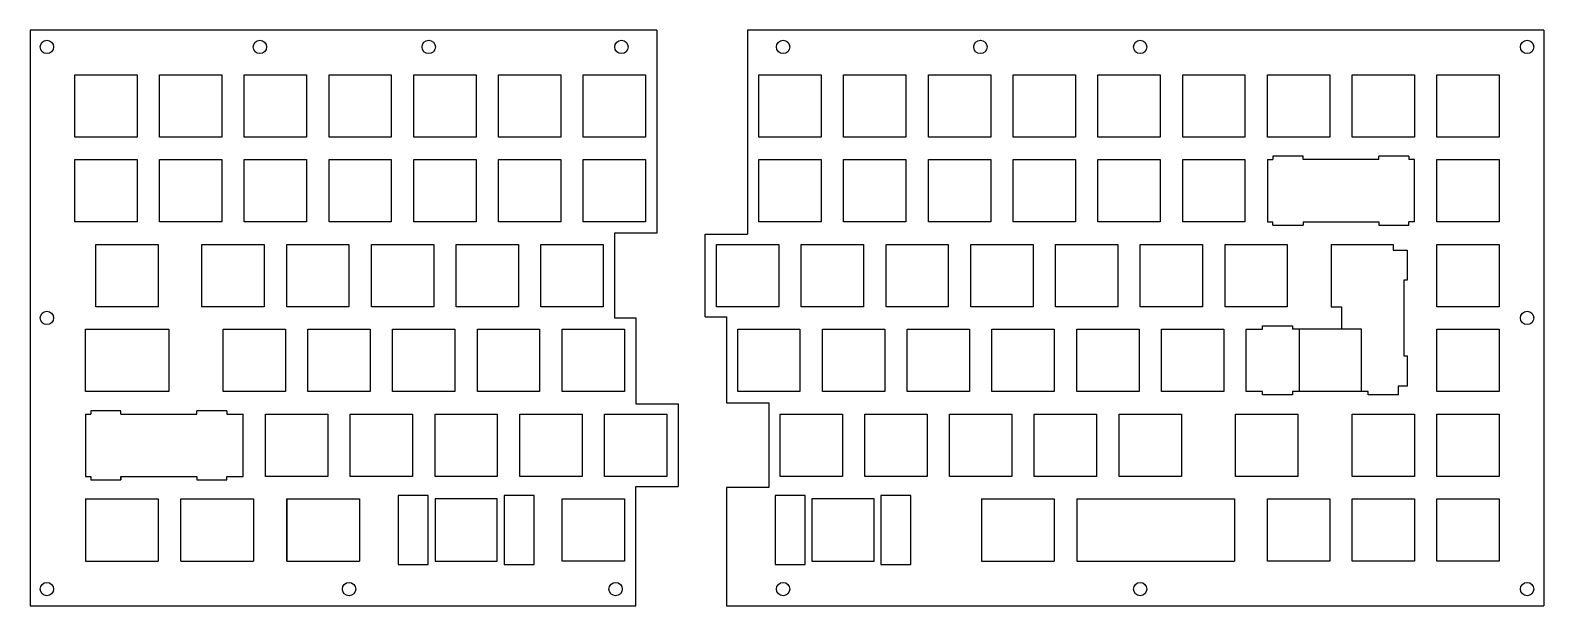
# Model space of a CAD drawing. Extents: x -28 to 312, y 333 to 462.
import ezdxf

# ---------------------------------------------------------------- set-up
doc = ezdxf.new("R2010")
doc.units = 0
doc.header["$MEASUREMENT"] = 0

msp = doc.modelspace()

# ---------------------------------------------------------------- linework, layer by layer
at = {"color": 7, "linetype": 'Continuous'}
for p, q in [((112.92, 462.1), (-27.91, 462.1)), ((-27.91, 462.1), (-27.91, 332.85)), ((112.92, 462.1), (112.92, 416.52)), ((133.33, 462.1), (133.33, 416.28)), ((312.25, 462.1), (133.33, 462.1)), ((312.25, 462.1), (312.25, 332.85)), ((250.15, 433.05), (251.4, 433.05)), ((258.15, 433.8), (251.4, 433.8)), ((251.4, 433.8), (251.4, 433.05)), ((258.15, 433.05), (258.15, 433.8)), ((275.2, 433.05), (275.2, 433.8)), ((281.95, 433.8), (275.2, 433.8)), ((281.95, 433.8), (281.95, 433.05)), ((251.4, 418.3), (251.4, 419.05)), ((258.15, 419.05), (258.15, 418.3)), ((275.2, 419.05), (275.2, 418.3)), ((281.95, 418.3), (281.95, 419.05)), ((283.2, 419.05), (281.95, 419.05)), ((112.92, 416.52), (103.39, 416.52)), ((103.39, 416.52), (103.39, 397.48)), ((123.8, 397.73), (123.8, 416.28)), ((123.8, 416.28), (133.33, 416.28)), ((251.4, 418.3), (258.15, 418.3)), ((275.2, 418.3), (281.95, 418.3)), ((264.44, 414), (278.44, 414)), ((264.44, 414), (264.44, 400)), ((278.44, 414), (278.44, 412.75)), ((278.44, 412.75), (281.57, 412.75)), ((281.57, 412.75), (281.57, 406)), ((280.82, 406), (280.82, 388.95)), ((281.57, 406), (280.82, 406)), ((264.44, 400), (266.82, 400)), ((266.82, 400), (266.82, 394.95)), ((103.39, 397.48), (108.16, 397.48)), ((108.16, 397.48), (108.16, 378.18)), ((123.8, 397.73), (128.56, 397.73)), ((128.56, 397.73), (128.56, 378.43)), ((245.39, 394.95), (249.02, 394.95)), ((245.39, 380.95), (245.39, 394.95)), ((249.02, 394.95), (249.02, 395.7)), ((249.02, 395.7), (255.77, 395.7)), ((255.77, 395.7), (255.77, 394.95)), ((266.82, 394.95), (255.77, 394.95)), ((280.82, 388.95), (281.57, 388.95)), ((281.57, 388.95), (281.57, 382.2)), ((281.57, 382.2), (279.57, 382.2)), ((279.57, 382.2), (279.57, 380.2)), ((108.16, 378.18), (117.68, 378.18)), ((117.68, 378.18), (117.68, 359.63)), ((128.56, 378.43), (138.08, 378.43)), ((138.08, 378.43), (138.08, 359.38)), ((249.02, 380.95), (245.39, 380.95)), ((249.02, 380.2), (249.02, 380.95)), ((255.77, 380.2), (249.02, 380.2)), ((271.29, 380.95), (255.77, 380.95)), ((255.77, 380.95), (255.77, 380.2)), ((272.82, 380.95), (271.29, 380.95)), ((272.82, 380.2), (272.82, 380.95)), ((279.57, 380.2), (272.82, 380.2)), ((-15.53, 375.9), (-14.27, 375.9)), ((-7.52, 376.65), (-14.27, 376.65)), ((-14.27, 376.65), (-14.27, 375.9)), ((-7.52, 375.9), (-7.52, 376.65)), ((-7.52, 375.9), (9.53, 375.9)), ((9.53, 375.9), (9.53, 376.65)), ((16.28, 376.65), (9.53, 376.65)), ((16.28, 376.65), (16.28, 375.9)), ((16.28, 375.9), (19.91, 375.9)), ((-15.53, 361.9), (-14.28, 361.9)), ((-14.28, 361.9), (-14.28, 361.15)), ((-14.28, 361.15), (-7.53, 361.15)), ((-7.53, 361.15), (-7.53, 361.9)), ((-7.53, 361.9), (9.52, 361.9)), ((-7.53, 361.9), (-7.53, 361.15)), ((9.52, 361.9), (9.52, 361.15)), ((9.52, 361.15), (16.27, 361.15)), ((16.27, 361.15), (16.27, 361.9)), ((16.27, 361.9), (19.91, 361.9)), ((108.16, 332.85), (108.16, 359.63)), ((108.16, 359.63), (117.68, 359.63)), ((128.56, 359.38), (128.56, 332.85)), ((138.08, 359.38), (128.56, 359.38)), ((-15.53, 356.85), (-15.53, 342.85)), ((-15.53, 356.85), (0.86, 356.85)), ((0.86, 356.85), (0.86, 342.85)), ((5.91, 356.85), (22.29, 356.85)), ((29.72, 356.85), (29.72, 342.85)), ((29.72, 356.85), (46.1, 356.85)), ((46.1, 356.85), (46.1, 342.85)), ((63.06, 356.85), (63.06, 342.85)), ((147.76, 356.85), (147.76, 342.85)), ((185.86, 356.85), (185.86, 342.85)), ((185.86, 356.85), (202.24, 356.85)), ((207.29, 356.85), (242.72, 356.85)), ((207.29, 356.85), (207.29, 342.85)), ((242.72, 356.85), (242.72, 342.85)), ((-15.53, 342.85), (0.86, 342.85)), ((5.91, 342.85), (22.29, 342.85)), ((29.72, 342.85), (46.1, 342.85)), ((185.86, 342.85), (202.24, 342.85)), ((207.29, 342.85), (242.72, 342.85)), ((-27.91, 332.85), (108.16, 332.85)), ((128.56, 332.85), (312.25, 332.85))]:
    msp.add_line(p, q, dxfattribs=at)
at = {"color": 7}
for p, q in [((-17.91, 452.1), (-3.91, 452.1)), ((-17.91, 438.1), (-17.91, 452.1)), ((-3.91, 452.1), (-3.91, 438.1)), ((1.14, 452.1), (15.14, 452.1)), ((1.14, 438.1), (1.14, 452.1)), ((15.14, 452.1), (15.14, 438.1)), ((20.19, 452.1), (34.19, 452.1)), ((20.19, 438.1), (20.19, 452.1)), ((34.19, 452.1), (34.19, 438.1)), ((39.24, 452.1), (53.24, 452.1)), ((39.24, 438.1), (39.24, 452.1)), ((53.24, 452.1), (53.24, 438.1)), ((58.29, 452.1), (72.29, 452.1)), ((58.29, 438.1), (58.29, 452.1)), ((72.29, 452.1), (72.29, 438.1)), ((77.34, 452.1), (91.34, 452.1)), ((77.34, 438.1), (77.34, 452.1)), ((91.34, 452.1), (91.34, 438.1)), ((96.39, 452.1), (110.39, 452.1)), ((96.39, 438.1), (96.39, 452.1)), ((110.39, 452.1), (110.39, 438.1)), ((135.85, 452.1), (149.85, 452.1)), ((135.85, 438.1), (135.85, 452.1)), ((149.85, 452.1), (149.85, 438.1)), ((154.9, 452.1), (168.9, 452.1)), ((154.9, 438.1), (154.9, 452.1)), ((168.9, 452.1), (168.9, 438.1)), ((173.95, 452.1), (187.95, 452.1)), ((173.95, 438.1), (173.95, 452.1)), ((187.95, 452.1), (187.95, 438.1)), ((193, 452.1), (207, 452.1)), ((193, 438.1), (193, 452.1)), ((207, 452.1), (207, 438.1)), ((212.05, 452.1), (226.05, 452.1)), ((212.05, 438.1), (212.05, 452.1)), ((226.05, 452.1), (226.05, 438.1)), ((231.1, 452.1), (245.1, 452.1)), ((231.1, 438.1), (231.1, 452.1)), ((245.1, 452.1), (245.1, 438.1)), ((250.15, 452.1), (264.15, 452.1)), ((250.15, 438.1), (250.15, 452.1)), ((264.15, 452.1), (264.15, 438.1)), ((269.2, 452.1), (283.2, 452.1)), ((269.2, 438.1), (269.2, 452.1)), ((283.2, 452.1), (283.2, 438.1)), ((288.25, 452.1), (302.25, 452.1)), ((288.25, 438.1), (288.25, 452.1)), ((302.25, 452.1), (302.25, 438.1)), ((-3.91, 438.1), (-17.91, 438.1)), ((15.14, 438.1), (1.14, 438.1)), ((34.19, 438.1), (20.19, 438.1)), ((53.24, 438.1), (39.24, 438.1)), ((72.29, 438.1), (58.29, 438.1)), ((91.34, 438.1), (77.34, 438.1)), ((110.39, 438.1), (96.39, 438.1)), ((149.85, 438.1), (135.85, 438.1)), ((168.9, 438.1), (154.9, 438.1)), ((187.95, 438.1), (173.95, 438.1)), ((207, 438.1), (193, 438.1)), ((226.05, 438.1), (212.05, 438.1)), ((245.1, 438.1), (231.1, 438.1)), ((264.15, 438.1), (250.15, 438.1)), ((283.2, 438.1), (269.2, 438.1)), ((302.25, 438.1), (288.25, 438.1)), ((-17.91, 433.05), (-3.91, 433.05)), ((-17.91, 419.05), (-17.91, 433.05)), ((-3.91, 433.05), (-3.91, 419.05)), ((1.14, 433.05), (15.14, 433.05)), ((1.14, 419.05), (1.14, 433.05)), ((15.14, 433.05), (15.14, 419.05)), ((20.19, 433.05), (34.19, 433.05)), ((20.19, 419.05), (20.19, 433.05)), ((34.19, 433.05), (34.19, 419.05)), ((39.24, 433.05), (53.24, 433.05)), ((39.24, 419.05), (39.24, 433.05)), ((53.24, 433.05), (53.24, 419.05)), ((58.29, 433.05), (72.29, 433.05)), ((58.29, 419.05), (58.29, 433.05)), ((72.29, 433.05), (72.29, 419.05)), ((77.34, 433.05), (91.34, 433.05)), ((77.34, 419.05), (77.34, 433.05)), ((91.34, 433.05), (91.34, 419.05)), ((96.39, 433.05), (110.39, 433.05)), ((96.39, 419.05), (96.39, 433.05)), ((110.39, 433.05), (110.39, 419.05)), ((135.85, 433.05), (149.85, 433.05)), ((135.85, 419.05), (135.85, 433.05)), ((149.85, 433.05), (149.85, 419.05)), ((154.9, 433.05), (168.9, 433.05)), ((154.9, 419.05), (154.9, 433.05)), ((168.9, 433.05), (168.9, 419.05)), ((173.95, 433.05), (187.95, 433.05)), ((173.95, 419.05), (173.95, 433.05)), ((187.95, 433.05), (187.95, 419.05)), ((193, 433.05), (207, 433.05)), ((193, 419.05), (193, 433.05)), ((207, 433.05), (207, 419.05)), ((212.05, 433.05), (226.05, 433.05)), ((212.05, 419.05), (212.05, 433.05)), ((226.05, 433.05), (226.05, 419.05)), ((231.1, 433.05), (245.1, 433.05)), ((231.1, 419.05), (231.1, 433.05)), ((245.1, 433.05), (245.1, 419.05)), ((250.15, 433.05), (250.15, 419.05)), ((275.2, 433.05), (258.15, 433.05)), ((283.2, 433.05), (281.95, 433.05)), ((283.2, 419.05), (283.2, 433.05)), ((288.25, 433.05), (302.25, 433.05)), ((288.25, 419.05), (288.25, 433.05)), ((302.25, 433.05), (302.25, 419.05)), ((-3.91, 419.05), (-17.91, 419.05)), ((15.14, 419.05), (1.14, 419.05)), ((34.19, 419.05), (20.19, 419.05)), ((53.24, 419.05), (39.24, 419.05)), ((72.29, 419.05), (58.29, 419.05)), ((91.34, 419.05), (77.34, 419.05)), ((110.39, 419.05), (96.39, 419.05)), ((149.85, 419.05), (135.85, 419.05)), ((168.9, 419.05), (154.9, 419.05)), ((187.95, 419.05), (173.95, 419.05)), ((207, 419.05), (193, 419.05)), ((226.05, 419.05), (212.05, 419.05)), ((245.1, 419.05), (231.1, 419.05)), ((250.15, 419.05), (251.4, 419.05)), ((258.15, 419.05), (275.2, 419.05)), ((302.25, 419.05), (288.25, 419.05)), ((-13.14, 414), (0.86, 414)), ((-13.14, 400), (-13.14, 414)), ((0.86, 414), (0.86, 400)), ((10.67, 414), (24.67, 414)), ((10.67, 400), (10.67, 414)), ((24.67, 414), (24.67, 400)), ((29.72, 414), (43.72, 414)), ((29.72, 400), (29.72, 414)), ((43.72, 414), (43.72, 400)), ((48.77, 414), (62.77, 414)), ((48.77, 400), (48.77, 414)), ((62.77, 414), (62.77, 400)), ((67.82, 414), (81.82, 414)), ((67.82, 400), (67.82, 414)), ((81.82, 414), (81.82, 400)), ((86.87, 414), (100.87, 414)), ((86.87, 400), (86.87, 414)), ((100.87, 414), (100.87, 400)), ((126.33, 414), (140.32, 414)), ((126.33, 400), (126.33, 414)), ((140.32, 414), (140.32, 400)), ((145.38, 414), (159.37, 414)), ((145.38, 400), (145.38, 414)), ((159.37, 414), (159.37, 400)), ((164.43, 414), (178.42, 414)), ((164.43, 400), (164.43, 414)), ((178.42, 414), (178.42, 400)), ((183.48, 414), (197.47, 414)), ((183.48, 400), (183.48, 414)), ((197.47, 414), (197.47, 400)), ((202.53, 414), (216.52, 414)), ((202.53, 400), (202.53, 414)), ((216.52, 414), (216.52, 400)), ((221.58, 414), (235.57, 414)), ((221.58, 400), (221.58, 414)), ((235.57, 414), (235.57, 400)), ((240.63, 414), (254.62, 414)), ((240.63, 400), (240.63, 414)), ((254.62, 414), (254.62, 400)), ((288.25, 414), (302.25, 414)), ((288.25, 400), (288.25, 414)), ((302.25, 414), (302.25, 400)), ((0.86, 400), (-13.14, 400)), ((24.67, 400), (10.67, 400)), ((43.72, 400), (29.72, 400)), ((62.77, 400), (48.77, 400)), ((81.82, 400), (67.82, 400)), ((100.87, 400), (86.87, 400)), ((140.32, 400), (126.33, 400)), ((159.37, 400), (145.38, 400)), ((178.42, 400), (164.43, 400)), ((197.47, 400), (183.48, 400)), ((216.52, 400), (202.53, 400)), ((235.57, 400), (221.58, 400)), ((254.62, 400), (240.63, 400)), ((302.25, 400), (288.25, 400)), ((-15.53, 394.95), (3.24, 394.95)), ((-15.53, 380.95), (-15.53, 394.95)), ((3.24, 394.95), (3.24, 380.95)), ((15.43, 394.95), (29.43, 394.95)), ((15.43, 380.95), (15.43, 394.95)), ((29.43, 394.95), (29.43, 380.95)), ((34.48, 394.95), (48.48, 394.95)), ((34.48, 380.95), (34.48, 394.95)), ((48.48, 394.95), (48.48, 380.95)), ((53.53, 394.95), (67.53, 394.95)), ((53.53, 380.95), (53.53, 394.95)), ((67.53, 394.95), (67.53, 380.95)), ((72.58, 394.95), (86.58, 394.95)), ((72.58, 380.95), (72.58, 394.95)), ((86.58, 394.95), (86.58, 380.95)), ((91.63, 394.95), (105.63, 394.95)), ((91.63, 380.95), (91.63, 394.95)), ((105.63, 394.95), (105.63, 380.95)), ((131.09, 394.95), (145.09, 394.95)), ((131.09, 380.95), (131.09, 394.95)), ((145.09, 394.95), (145.09, 380.95)), ((150.14, 394.95), (164.14, 394.95)), ((150.14, 380.95), (150.14, 394.95)), ((164.14, 394.95), (164.14, 380.95)), ((169.19, 394.95), (183.19, 394.95)), ((169.19, 380.95), (169.19, 394.95)), ((183.19, 394.95), (183.19, 380.95)), ((188.24, 394.95), (202.24, 394.95)), ((188.24, 380.95), (188.24, 394.95)), ((202.24, 394.95), (202.24, 380.95)), ((207.29, 394.95), (221.29, 394.95)), ((207.29, 380.95), (207.29, 394.95)), ((221.29, 394.95), (221.29, 380.95)), ((226.34, 394.95), (240.34, 394.95)), ((226.34, 380.95), (226.34, 394.95)), ((240.34, 394.95), (240.34, 380.95)), ((288.25, 394.95), (302.25, 394.95)), ((288.25, 380.95), (288.25, 394.95)), ((302.25, 394.95), (302.25, 380.95)), ((3.24, 380.95), (-15.53, 380.95)), ((29.43, 380.95), (15.43, 380.95)), ((48.48, 380.95), (34.48, 380.95)), ((67.53, 380.95), (53.53, 380.95)), ((86.58, 380.95), (72.58, 380.95)), ((105.63, 380.95), (91.63, 380.95)), ((145.09, 380.95), (131.09, 380.95)), ((164.14, 380.95), (150.14, 380.95)), ((183.19, 380.95), (169.19, 380.95)), ((202.24, 380.95), (188.24, 380.95)), ((221.29, 380.95), (207.29, 380.95)), ((240.34, 380.95), (226.34, 380.95)), ((271.29, 380.95), (257.29, 380.95)), ((302.25, 380.95), (288.25, 380.95)), ((-15.53, 375.9), (-15.53, 361.9)), ((19.91, 361.9), (19.91, 375.9)), ((24.96, 375.9), (38.96, 375.9)), ((24.96, 361.9), (24.96, 375.9)), ((38.96, 375.9), (38.96, 361.9)), ((44.01, 375.9), (58.01, 375.9)), ((44.01, 361.9), (44.01, 375.9)), ((58.01, 375.9), (58.01, 361.9)), ((63.06, 375.9), (77.06, 375.9)), ((63.06, 361.9), (63.06, 375.9)), ((77.06, 375.9), (77.06, 361.9)), ((82.11, 375.9), (96.11, 375.9)), ((82.11, 361.9), (82.11, 375.9)), ((96.11, 375.9), (96.11, 361.9)), ((101.16, 375.9), (115.16, 375.9)), ((101.16, 361.9), (101.16, 375.9)), ((115.16, 375.9), (115.16, 361.9)), ((140.61, 375.9), (154.61, 375.9)), ((140.61, 361.9), (140.61, 375.9)), ((154.61, 375.9), (154.61, 361.9)), ((159.66, 375.9), (173.66, 375.9)), ((159.66, 361.9), (159.66, 375.9)), ((173.66, 375.9), (173.66, 361.9)), ((178.71, 375.9), (192.71, 375.9)), ((178.71, 361.9), (178.71, 375.9)), ((192.71, 375.9), (192.71, 361.9)), ((197.76, 375.9), (211.76, 375.9)), ((197.76, 361.9), (197.76, 375.9)), ((211.76, 375.9), (211.76, 361.9)), ((216.81, 375.9), (230.81, 375.9)), ((216.81, 361.9), (216.81, 375.9)), ((230.81, 375.9), (230.81, 361.9)), ((243.01, 375.9), (257.01, 375.9)), ((243.01, 361.9), (243.01, 375.9)), ((257.01, 375.9), (257.01, 361.9)), ((269.2, 375.9), (283.2, 375.9)), ((269.2, 361.9), (269.2, 375.9)), ((283.2, 375.9), (283.2, 361.9)), ((288.25, 375.9), (302.25, 375.9)), ((288.25, 361.9), (288.25, 375.9)), ((302.25, 375.9), (302.25, 361.9)), ((38.96, 361.9), (24.96, 361.9)), ((58.01, 361.9), (44.01, 361.9)), ((77.06, 361.9), (63.06, 361.9)), ((96.11, 361.9), (82.11, 361.9)), ((115.16, 361.9), (101.16, 361.9)), ((154.61, 361.9), (140.61, 361.9)), ((173.66, 361.9), (159.66, 361.9)), ((192.71, 361.9), (178.71, 361.9)), ((211.76, 361.9), (197.76, 361.9)), ((230.81, 361.9), (216.81, 361.9)), ((257.01, 361.9), (243.01, 361.9)), ((283.2, 361.9), (269.2, 361.9)), ((302.25, 361.9), (288.25, 361.9)), ((61.53, 357.6), (54.78, 357.6)), ((54.78, 357.6), (54.78, 342.1)), ((61.53, 342.1), (61.53, 357.6)), ((78.58, 357.6), (78.58, 342.1)), ((85.33, 357.6), (78.58, 357.6)), ((85.33, 342.1), (85.33, 357.6)), ((146.23, 357.6), (139.48, 357.6)), ((139.48, 357.6), (139.48, 342.1)), ((146.23, 342.1), (146.23, 357.6)), ((163.28, 357.6), (163.28, 342.1)), ((170.03, 357.6), (163.28, 357.6)), ((170.03, 342.1), (170.03, 357.6)), ((5.91, 342.85), (5.91, 356.85)), ((22.29, 356.85), (22.29, 342.85)), ((29.72, 342.85), (29.72, 356.85)), ((77.06, 356.85), (63.06, 356.85)), ((77.06, 342.85), (77.06, 356.85)), ((91.63, 356.85), (105.63, 356.85)), ((91.63, 342.85), (91.63, 356.85)), ((105.63, 356.85), (105.63, 342.85)), ((161.76, 356.85), (147.76, 356.85)), ((161.76, 342.85), (161.76, 356.85)), ((202.24, 356.85), (202.24, 342.85)), ((250.15, 356.85), (264.15, 356.85)), ((250.15, 342.85), (250.15, 356.85)), ((264.15, 356.85), (264.15, 342.85)), ((269.2, 356.85), (283.2, 356.85)), ((269.2, 342.85), (269.2, 356.85)), ((283.2, 356.85), (283.2, 342.85)), ((288.25, 356.85), (302.25, 356.85)), ((288.25, 342.85), (288.25, 356.85)), ((302.25, 356.85), (302.25, 342.85)), ((54.78, 342.1), (61.53, 342.1)), ((63.06, 342.85), (77.06, 342.85)), ((78.58, 342.1), (85.33, 342.1)), ((105.63, 342.85), (91.63, 342.85)), ((139.48, 342.1), (146.23, 342.1)), ((147.76, 342.85), (161.76, 342.85)), ((163.28, 342.1), (170.03, 342.1)), ((264.15, 342.85), (250.15, 342.85)), ((283.2, 342.85), (269.2, 342.85)), ((302.25, 342.85), (288.25, 342.85))]:
    msp.add_line(p, q, dxfattribs=at)
for p, q in [((271.29, 394.95), (257.29, 394.95)), ((257.29, 394.95), (257.29, 380.95)), ((271.29, 380.95), (271.29, 394.95))]:
    msp.add_line(p, q)
at = {"color": 7, "linetype": 'Continuous'}
for centre in [(-24.17, 458.36), (23.7, 458.36), (61.64, 458.36), (104.96, 458.36), (141.29, 458.36), (185.63, 458.36), (221.55, 458.36), (308.51, 458.36), (-24.17, 397.48), (308.51, 397.48), (-24.17, 336.59), (43.74, 336.59), (103.66, 336.59), (141.29, 336.59), (221.55, 336.59), (308.51, 336.59)]:
    msp.add_circle(centre, 1.5, dxfattribs=at)

doc.saveas('drawing.dxf')
